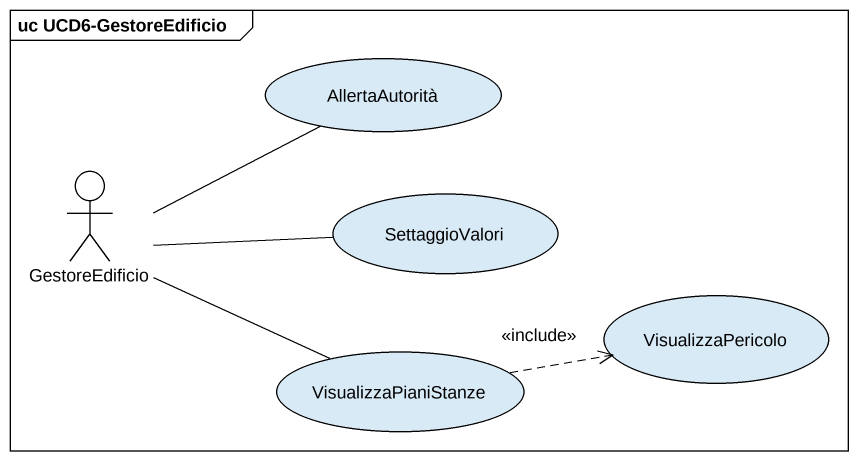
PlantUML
@startuml
mainframe uc UCD6-GestoreEdificio
usecase AllertaAutorità
actor GestoreEdificio
usecase SettaggioValori
usecase VisualizzaPericolo
usecase VisualizzaPianiStanze
GestoreEdificio -right- AllertaAutorità
GestoreEdificio -right- SettaggioValori
GestoreEdificio -right- VisualizzaPianiStanze
VisualizzaPianiStanze .right.> VisualizzaPericolo : <<include>>
@enduml
